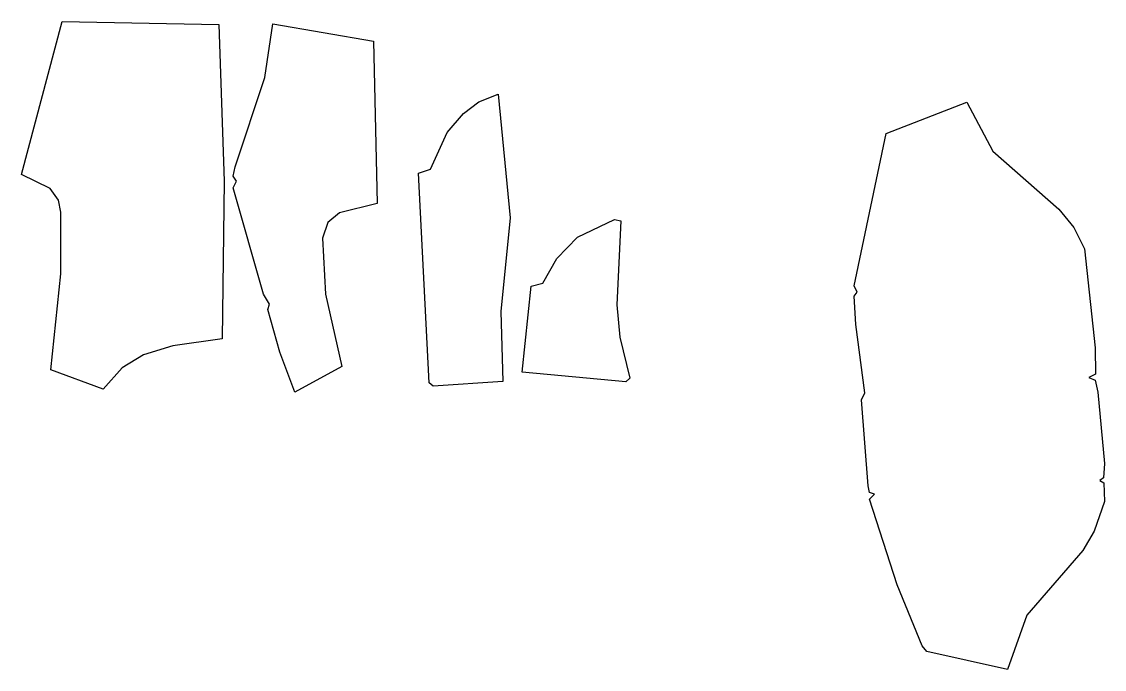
# Model space of a CAD drawing. Header units: metres. Extents: x 1 to 118, y 4 to 74.
import ezdxf

# ---------------------------------------------------------------- set-up
doc = ezdxf.new("R2010")
doc.units = ezdxf.units.M

msp = doc.modelspace()

# ---------------------------------------------------------------- linework, layer by layer
at = {"color": 6}
for points in [[(10.01, 34.39), (4.34, 36.46), (5.43, 46.88), (5.43, 53.53), (5.19, 54.83), (4.29, 56.09), (1.19, 57.63), (5.58, 74.17), (22.54, 73.88), (23.12, 56.91), (22.88, 39.83), (17.54, 39.06), (14.39, 38.1), (12.06, 36.7), (10.01, 34.39), (10.01, 34.39)], [(30.74, 34.05), (29.12, 38.39), (27.83, 43.02), (28.02, 43.6), (27.36, 44.66), (24.07, 56.18), (24.45, 56.91), (24.07, 57.44), (24.31, 58.45), (27.5, 68.14), (28.36, 73.93), (39.27, 72.05), (39.65, 54.5), (35.6, 53.48), (34.32, 52.42), (33.74, 50.73), (34.08, 44.66), (35.84, 36.84), (30.74, 34.05), (30.74, 34.05)], [(45.71, 34.72), (45.28, 35.06), (44.13, 57.77), (45.42, 58.21), (47.23, 62.16), (48.99, 64.24), (50.66, 65.49), (52.76, 66.31), (54.05, 52.95), (53.05, 42.78), (53.24, 35.21), (45.71, 34.72), (45.71, 34.72)], [(107.85, 4.05), (99.13, 5.98), (98.61, 6.61), (95.94, 13.21), (92.94, 22.47), (93.46, 23), (92.94, 23.2), (92.79, 23.92), (92.08, 33.23), (92.41, 34), (91.46, 41.38), (91.27, 44.46), (91.6, 44.9), (91.27, 45.57), (94.75, 62.07), (103.47, 65.44), (106.28, 60.14), (113.43, 53.87), (115.05, 51.89), (116.19, 49.58), (117.34, 38.87), (117.39, 36.02), (116.67, 35.64), (117.34, 35.35), (117.62, 34.05), (118.34, 26.33), (118.24, 24.79), (117.86, 24.5), (118.29, 24.26), (118.34, 22.23), (117.24, 19), (116, 16.93), (109.95, 9.93), (107.85, 4.05), (107.85, 4.05)], [(66.58, 35.16), (55.33, 36.22), (56.33, 45.53), (57.57, 45.86), (59.1, 48.52), (61.34, 50.83), (65.34, 52.76), (66.01, 52.61), (65.58, 43.5), (65.91, 40.03), (67.01, 35.59), (66.58, 35.16), (66.58, 35.16)]]:
    msp.add_lwpolyline(points, dxfattribs=at)

doc.saveas('drawing.dxf')
